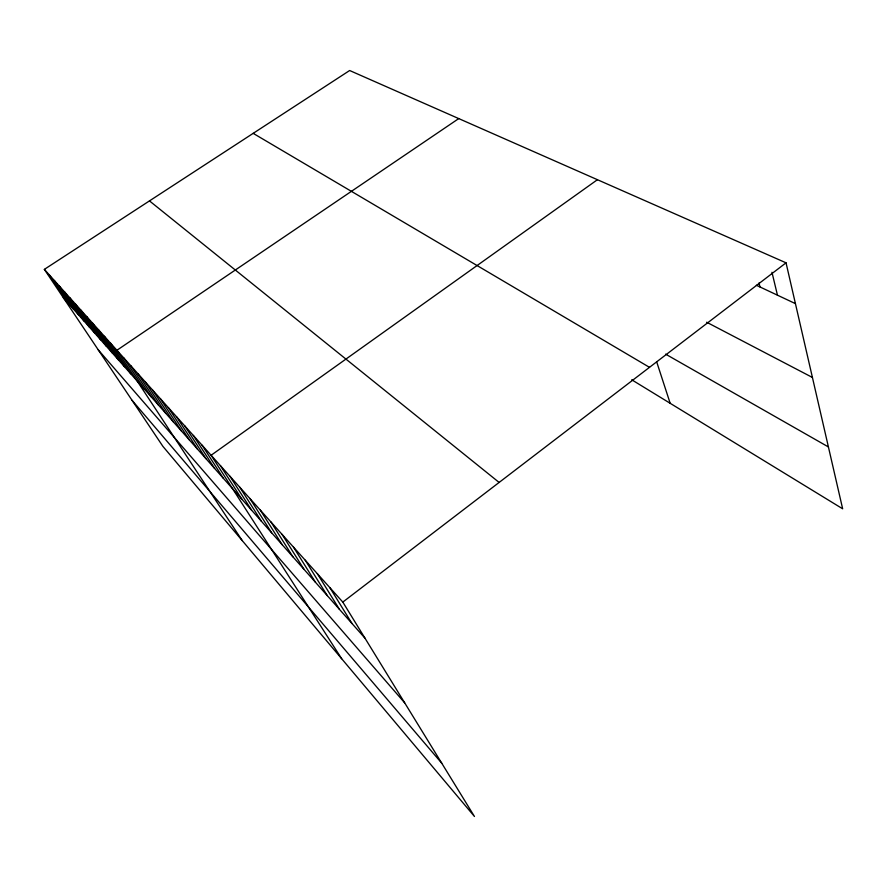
<?xml version="1.0" encoding="UTF-8"?>
<svg xmlns="http://www.w3.org/2000/svg" width="887" height="887" viewBox="0 0 887 887"><rect width="100%" height="100%" fill="white"/><g stroke="black" fill="none" stroke-linecap="round" stroke-linejoin="round"><path stroke-width="1.33" d="M786.037 262.818L349.655 70.516L44.35 269.371L162.886 446.349L474.467 816.483L342.814 602.096L786.037 262.818L842.65 508.794L631.71 379.769M597.428 179.706L211.106 455.264L341.672 658.719M458.745 118.592L116.918 350.265L242.218 540.593M756.356 285.259L795.428 303.631M706.662 322.225L812.425 377.463M665.616 354.146L828.414 446.948M253.183 133.349L649.495 367.34M149.471 200.894L499.126 482.439M44.35 269.371L342.814 602.096M63.276 297.622L364.934 638.119M98.246 349.833L404.672 702.826M132.052 400.303L441.748 763.197M59.396 286.146L78.633 314.952M54.284 280.436L73.41 309.064M49.262 274.848L68.288 303.287M75.395 303.975L94.931 333.357M69.951 297.91L89.387 327.092M64.618 291.967L83.955 320.961M86.627 316.493L106.373 346.263M80.95 310.162L100.597 339.743M104.4 336.306L124.457 366.675M98.346 329.565L118.304 359.734M92.425 322.957L112.272 352.926M110.587 343.214L130.755 373.782M130.711 365.644L151.189 396.844M123.736 357.86L144.104 388.85M145.191 381.776L165.869 413.431M137.862 373.615L158.44 405.037M160.403 398.74L181.292 430.827M152.697 390.158L173.486 422.024M168.308 407.554L189.297 439.863M184.751 425.882L205.928 458.646M176.424 416.602L197.502 449.132M193.299 435.417L214.576 468.403M202.081 445.207L223.446 478.415M220.386 465.62L241.929 499.281M229.933 476.252L251.564 510.147M239.756 487.207L261.454 521.312M260.279 510.08L282.121 544.64M249.868 498.472L271.644 532.81M271.001 522.033L292.898 556.814M282.055 534.351L304.008 569.343M293.442 547.057L315.462 582.271M305.206 560.163L327.259 595.587M317.335 573.689L339.422 609.314M329.864 587.66L351.973 623.483M656.657 361.774L670.173 403.308M758.995 282.964L759.993 286.967M771.967 272.276L777.456 295.183"/></g></svg>
